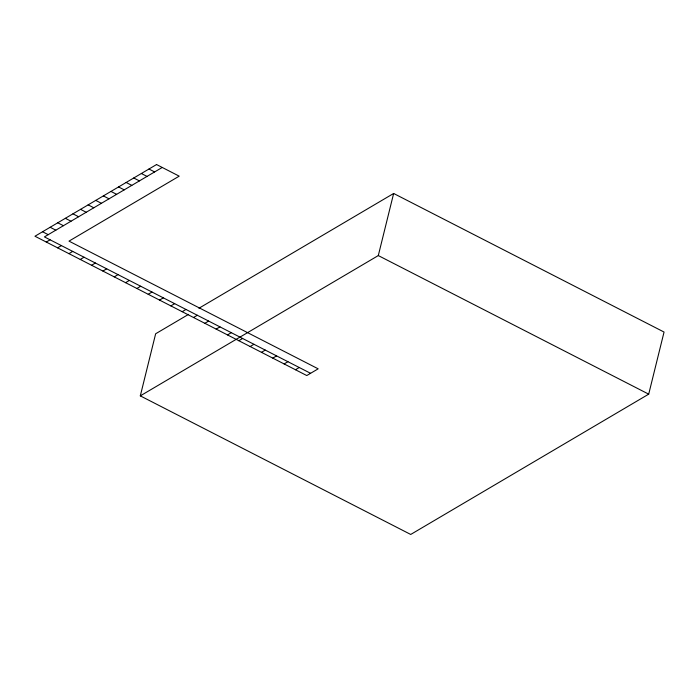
<?xml version="1.0" encoding="UTF-8"?>
<svg xmlns="http://www.w3.org/2000/svg" width="699" height="699" viewBox="0 0 699 699"><rect width="100%" height="100%" fill="white"/><g stroke="black" fill="none" stroke-linecap="round" stroke-linejoin="round"><path stroke-width="1.05" d="M198.927 308.259L393.642 193.466L664.05 332.051L648.707 394.157L410.715 534.455L140.307 395.87L155.65 333.764L188.573 314.358M140.307 395.87L378.299 255.572L393.642 193.466M162.22 167.454L44.413 236.9L310.574 373.31M46.274 242.046L50.075 239.801M57.606 247.848L61.398 245.602M68.93 253.65L72.731 251.413M80.254 259.46L84.055 257.215M91.578 265.262L95.379 263.016M102.91 271.063L106.702 268.827M114.234 276.874L118.035 274.628M125.558 282.676L129.359 280.43M136.882 288.477L140.682 286.241M148.214 294.279L152.006 292.042M159.538 300.089L163.339 297.844M170.862 305.891L174.663 303.654M182.186 311.693L185.986 309.456M193.518 317.503L197.31 315.258M204.842 323.305L208.643 321.068M216.166 329.107L219.967 326.87M227.49 334.917L231.29 332.672M238.822 340.719L242.623 338.482M250.146 346.521L253.947 344.284M261.47 352.331L265.271 350.085M272.793 358.133L276.594 355.896M284.126 363.934L287.927 361.698M295.45 369.745L299.251 367.499M378.299 255.572L648.707 394.157M148.957 169.027L154.619 171.928M141.355 173.509L147.017 176.41M133.754 177.992L139.416 180.892M126.152 182.474L131.814 185.375M118.55 186.948L124.221 189.857M110.958 191.43L116.619 194.331M103.356 195.912L109.018 198.813M95.754 200.395L101.416 203.295M88.153 204.877L93.815 207.778M80.551 209.351L86.213 212.26M72.949 213.833L78.611 216.734M65.348 218.315L71.018 221.216M57.755 222.798L63.417 225.698M50.153 227.28L55.815 230.181M42.552 231.753L48.214 234.663M156.559 164.545L34.95 236.236L306.774 375.546L318.176 368.827L69 241.129L179.206 176.157L156.559 164.545"/></g></svg>
